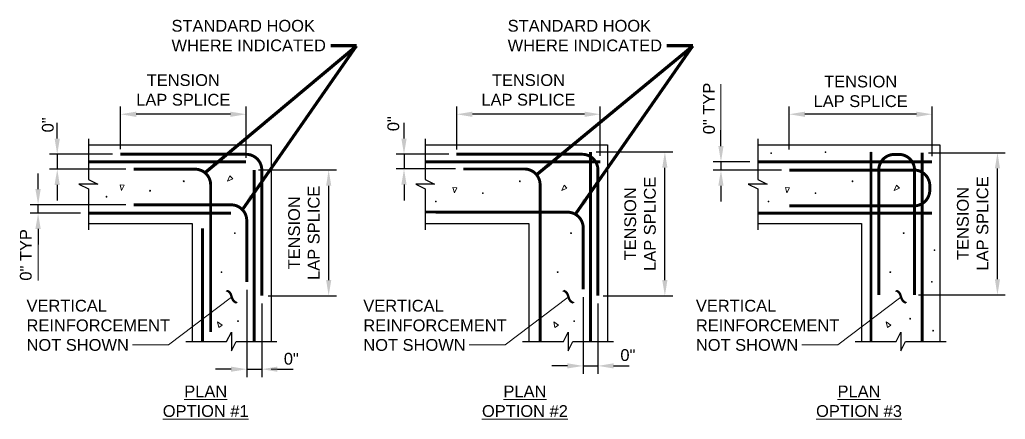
# Model space of a CAD drawing. Header units: inches. Extents: x -1229 to -1104, y 1218 to 1360.
# Drawn here: x -1229.1 to -1103.5, y 1309.3 to 1360.2 of the extents above; entities that cross this region are included whole.
import ezdxf

# ---------------------------------------------------------------- set-up
doc = ezdxf.new("R2010")
doc.units = ezdxf.units.IN
doc.header["$LTSCALE"] = 5
doc.header["$MEASUREMENT"] = 0
for name, color, linetype, lineweight in [('S-ANNO-DIMS', 1, 'Continuous', 20), ('S-ANNO-TEXT', 7, 'Continuous', 20), ('S-DETL', 3, 'Continuous', 30), ('S-DETL-PATT', 7, 'Continuous', 15)]:
    doc.layers.add(name, color=color, linetype=linetype, lineweight=lineweight)
doc.styles.add('Romans', font='arial.ttf')
doc.dimstyles.get("Standard").update_dxf_attribs({"dimtxt": 0.18, "dimasz": 0.18, "dimexe": 0.18, "dimexo": 0.0625, "dimgap": 0.09, "dimtad": 0, "dimtih": 1, "dimtoh": 1, "dimdec": 4, "dimzin": 0, "dimdsep": 46, "dimtxsty": 'Standard', "dimcen": 0.09, "dimadec": 0, "dimazin": 0, "dimtfac": 1, "dimtdec": 4, "dimtofl": 0, "dimtmove": 0, "dimatfit": 3, "dimfxl": 1, "dimtolj": 1, "dimtzin": 0, "dimarcsym": 0})

# ---------------------------------------------------------------- blocks, each defined once
blk = doc.blocks.new('*D0')
at = {"layer": 'Defpoints', "color": 0, "transparency": 16777216}
for p in [(-1173.41, 1348.2), (-1173.41, 1342.69), (-1155.11, 1341.92)]:
    blk.add_point(p, dxfattribs=at)
at = {"layer": 'S-ANNO-DIMS', "color": 0, "lineweight": -2, "transparency": 16777216}
for p, q in [((-1173.41, 1343.69), (-1173.41, 1349.2)), ((-1155.11, 1342.92), (-1155.11, 1349.2)), ((-1157.11, 1348.2), (-1171.41, 1348.2))]:
    blk.add_line(p, q, dxfattribs=at)
at = {"layer": 'S-ANNO-DIMS', "color": 0, "transparency": 16777216}
for points in [[(-1171.41, 1348.53), (-1171.41, 1347.86), (-1173.41, 1348.2)], [(-1157.11, 1348.53), (-1157.11, 1347.86), (-1155.11, 1348.2)]]:
    blk.add_solid(points, dxfattribs=at)
blk = doc.blocks.new('*D1')
at = {"layer": 'Defpoints', "color": 0, "transparency": 16777216}
for p in [(-1216.25, 1348.2), (-1216.25, 1342.74), (-1200.25, 1341.66)]:
    blk.add_point(p, dxfattribs=at)
at = {"layer": 'S-ANNO-DIMS', "color": 0, "lineweight": -2, "transparency": 16777216}
for p, q in [((-1216.25, 1343.74), (-1216.25, 1349.2)), ((-1200.25, 1342.66), (-1200.25, 1349.2)), ((-1202.25, 1348.2), (-1214.25, 1348.2))]:
    blk.add_line(p, q, dxfattribs=at)
at = {"layer": 'S-ANNO-DIMS', "color": 0, "transparency": 16777216}
for points in [[(-1214.25, 1348.53), (-1214.25, 1347.86), (-1216.25, 1348.2)], [(-1202.25, 1348.53), (-1202.25, 1347.86), (-1200.25, 1348.2)]]:
    blk.add_solid(points, dxfattribs=at)
blk = doc.blocks.new('*D2')
at = {"layer": 'Defpoints', "color": 0, "transparency": 16777216}
for p in [(-1226.75, 1336.66), (-1214.56, 1336.66), (-1220.34, 1335.6)]:
    blk.add_point(p, dxfattribs=at)
at = {"layer": 'S-ANNO-DIMS', "color": 0, "lineweight": -2, "transparency": 16777216}
for p, q in [((-1226.75, 1338.66), (-1226.75, 1340.66)), ((-1215.56, 1336.66), (-1227.75, 1336.66)), ((-1226.75, 1335.6), (-1226.75, 1336.66)), ((-1221.34, 1335.6), (-1227.75, 1335.6)), ((-1226.75, 1333.6), (-1226.75, 1331.6))]:
    blk.add_line(p, q, dxfattribs=at)
at = {"layer": 'S-ANNO-DIMS', "color": 0, "transparency": 16777216}
for points in [[(-1227.09, 1338.66), (-1226.42, 1338.66), (-1226.75, 1336.66)], [(-1227.09, 1333.6), (-1226.42, 1333.6), (-1226.75, 1335.6)]]:
    blk.add_solid(points, dxfattribs=at)
blk = doc.blocks.new('*D3')
at = {"layer": 'Defpoints', "color": 0, "transparency": 16777216}
for p in [(-1157.29, 1325.91), (-1155.41, 1325.08), (-1155.41, 1316.14)]:
    blk.add_point(p, dxfattribs=at)
at = {"layer": 'S-ANNO-DIMS', "color": 0, "lineweight": -2, "transparency": 16777216}
for p, q in [((-1157.29, 1324.91), (-1157.29, 1315.14)), ((-1155.41, 1324.08), (-1155.41, 1315.14)), ((-1159.29, 1316.14), (-1161.29, 1316.14)), ((-1157.29, 1316.14), (-1155.41, 1316.14)), ((-1153.41, 1316.14), (-1151.41, 1316.14))]:
    blk.add_line(p, q, dxfattribs=at)
at = {"layer": 'S-ANNO-DIMS', "color": 0, "transparency": 16777216}
for points in [[(-1159.29, 1316.47), (-1159.29, 1315.81), (-1157.29, 1316.14)], [(-1153.41, 1316.47), (-1153.41, 1315.81), (-1155.41, 1316.14)]]:
    blk.add_solid(points, dxfattribs=at)
blk = doc.blocks.new('*D4')
at = {"layer": 'Defpoints', "color": 0, "transparency": 16777216}
for p in [(-1216.25, 1343.1), (-1224.31, 1341.2), (-1214.56, 1341.2)]:
    blk.add_point(p, dxfattribs=at)
at = {"layer": 'S-ANNO-DIMS', "color": 0, "lineweight": -2, "transparency": 16777216}
for p, q in [((-1224.31, 1345.1), (-1224.31, 1347.1)), ((-1217.25, 1343.1), (-1225.31, 1343.1)), ((-1224.31, 1343.1), (-1224.31, 1341.2)), ((-1215.56, 1341.2), (-1225.31, 1341.2)), ((-1224.31, 1339.2), (-1224.31, 1337.2))]:
    blk.add_line(p, q, dxfattribs=at)
at = {"layer": 'S-ANNO-DIMS', "color": 0, "transparency": 16777216}
for points in [[(-1224.65, 1345.1), (-1223.98, 1345.1), (-1224.31, 1343.1)], [(-1224.65, 1339.2), (-1223.98, 1339.2), (-1224.31, 1341.2)]]:
    blk.add_solid(points, dxfattribs=at)
blk = doc.blocks.new('*D5')
at = {"layer": 'Defpoints', "color": 0, "transparency": 16777216}
for p in [(-1173.41, 1343.1), (-1180.12, 1341.23), (-1172.58, 1341.23)]:
    blk.add_point(p, dxfattribs=at)
at = {"layer": 'S-ANNO-DIMS', "color": 0, "lineweight": -2, "transparency": 16777216}
for p, q in [((-1180.12, 1345.1), (-1180.12, 1347.1)), ((-1174.41, 1343.1), (-1181.12, 1343.1)), ((-1180.12, 1343.1), (-1180.12, 1341.23)), ((-1173.58, 1341.23), (-1181.12, 1341.23)), ((-1180.12, 1339.23), (-1180.12, 1337.23))]:
    blk.add_line(p, q, dxfattribs=at)
at = {"layer": 'S-ANNO-DIMS', "color": 0, "transparency": 16777216}
for points in [[(-1180.46, 1345.1), (-1179.79, 1345.1), (-1180.12, 1343.1)], [(-1180.46, 1339.23), (-1179.79, 1339.23), (-1180.12, 1341.23)]]:
    blk.add_solid(points, dxfattribs=at)
blk = doc.blocks.new('*D6')
at = {"layer": 'Defpoints', "color": 0, "transparency": 16777216}
for p in [(-1200.16, 1326.85), (-1198.25, 1325.08), (-1198.25, 1315.72)]:
    blk.add_point(p, dxfattribs=at)
at = {"layer": 'S-ANNO-DIMS', "color": 0, "lineweight": -2, "transparency": 16777216}
for p, q in [((-1200.16, 1325.85), (-1200.16, 1314.72)), ((-1198.25, 1324.08), (-1198.25, 1314.72)), ((-1202.16, 1315.72), (-1204.16, 1315.72)), ((-1200.16, 1315.72), (-1198.25, 1315.72)), ((-1196.25, 1315.72), (-1194.25, 1315.72))]:
    blk.add_line(p, q, dxfattribs=at)
at = {"layer": 'S-ANNO-DIMS', "color": 0, "transparency": 16777216}
for points in [[(-1202.16, 1316.05), (-1202.16, 1315.39), (-1200.16, 1315.72)], [(-1196.25, 1316.05), (-1196.25, 1315.39), (-1198.25, 1315.72)]]:
    blk.add_solid(points, dxfattribs=at)
blk = doc.blocks.new('*D16')
at = {"layer": 'Defpoints', "color": 0, "transparency": 16777216}
for p in [(-1135.05, 1342.15), (-1139.73, 1341.09), (-1131.03, 1341.09)]:
    blk.add_point(p, dxfattribs=at)
at = {"layer": 'S-ANNO-DIMS', "color": 0, "lineweight": -2, "transparency": 16777216}
for p, q in [((-1139.73, 1344.15), (-1139.73, 1346.15)), ((-1136.05, 1342.15), (-1140.73, 1342.15)), ((-1139.73, 1342.15), (-1139.73, 1341.09)), ((-1132.03, 1341.09), (-1140.73, 1341.09)), ((-1139.73, 1339.09), (-1139.73, 1337.09))]:
    blk.add_line(p, q, dxfattribs=at)
at = {"layer": 'S-ANNO-DIMS', "color": 0, "transparency": 16777216}
for points in [[(-1140.07, 1344.15), (-1139.4, 1344.15), (-1139.73, 1342.15)], [(-1140.07, 1339.09), (-1139.4, 1339.09), (-1139.73, 1341.09)]]:
    blk.add_solid(points, dxfattribs=at)
blk = doc.blocks.new('*D17')
at = {"layer": 'Defpoints', "color": 0, "transparency": 16777216}
for p in [(-1199.68, 1341.1), (-1189.72, 1341.1), (-1198.45, 1325.08)]:
    blk.add_point(p, dxfattribs=at)
at = {"layer": 'S-ANNO-DIMS', "color": 0, "lineweight": -2, "transparency": 16777216}
for p, q in [((-1198.68, 1341.1), (-1188.72, 1341.1)), ((-1189.72, 1327.08), (-1189.72, 1339.1)), ((-1197.45, 1325.08), (-1188.72, 1325.08))]:
    blk.add_line(p, q, dxfattribs=at)
at = {"layer": 'S-ANNO-DIMS', "color": 0, "transparency": 16777216}
for points in [[(-1190.05, 1339.1), (-1189.39, 1339.1), (-1189.72, 1341.1)], [(-1190.05, 1327.08), (-1189.39, 1327.08), (-1189.72, 1325.08)]]:
    blk.add_solid(points, dxfattribs=at)
blk = doc.blocks.new('*D18')
at = {"layer": 'Defpoints', "color": 0, "transparency": 16777216}
for p in [(-1156.62, 1343.39), (-1146.88, 1343.39), (-1155.73, 1325.08)]:
    blk.add_point(p, dxfattribs=at)
at = {"layer": 'S-ANNO-DIMS', "color": 0, "lineweight": -2, "transparency": 16777216}
for p, q in [((-1155.62, 1343.39), (-1145.88, 1343.39)), ((-1146.88, 1327.08), (-1146.88, 1341.39)), ((-1154.73, 1325.08), (-1145.88, 1325.08))]:
    blk.add_line(p, q, dxfattribs=at)
at = {"layer": 'S-ANNO-DIMS', "color": 0, "transparency": 16777216}
for points in [[(-1147.22, 1341.39), (-1146.55, 1341.39), (-1146.88, 1343.39)], [(-1147.22, 1327.08), (-1146.55, 1327.08), (-1146.88, 1325.08)]]:
    blk.add_solid(points, dxfattribs=at)
blk = doc.blocks.new('*D19')
at = {"layer": 'Defpoints', "color": 0, "transparency": 16777216}
for p in [(-1114.28, 1343.29), (-1104.5, 1343.29), (-1115.54, 1325.18)]:
    blk.add_point(p, dxfattribs=at)
at = {"layer": 'S-ANNO-DIMS', "color": 0, "lineweight": -2, "transparency": 16777216}
for p, q in [((-1113.28, 1343.29), (-1103.5, 1343.29)), ((-1104.5, 1327.18), (-1104.5, 1341.29)), ((-1114.54, 1325.18), (-1103.5, 1325.18))]:
    blk.add_line(p, q, dxfattribs=at)
at = {"layer": 'S-ANNO-DIMS', "color": 0, "transparency": 16777216}
for points in [[(-1104.83, 1341.29), (-1104.17, 1341.29), (-1104.5, 1343.29)], [(-1104.83, 1327.18), (-1104.17, 1327.18), (-1104.5, 1325.18)]]:
    blk.add_solid(points, dxfattribs=at)
blk = doc.blocks.new('*D20')
at = {"layer": 'Defpoints', "color": 0, "transparency": 16777216}
for p in [(-1131.03, 1348.2), (-1131.03, 1342.69), (-1112.83, 1341.88)]:
    blk.add_point(p, dxfattribs=at)
at = {"layer": 'S-ANNO-DIMS', "color": 0, "lineweight": -2, "transparency": 16777216}
for p, q in [((-1131.03, 1343.69), (-1131.03, 1349.2)), ((-1112.83, 1342.88), (-1112.83, 1349.2)), ((-1114.83, 1348.2), (-1129.03, 1348.2))]:
    blk.add_line(p, q, dxfattribs=at)
at = {"layer": 'S-ANNO-DIMS', "color": 0, "transparency": 16777216}
for points in [[(-1129.03, 1348.53), (-1129.03, 1347.86), (-1131.03, 1348.2)], [(-1114.83, 1348.53), (-1114.83, 1347.86), (-1112.83, 1348.2)]]:
    blk.add_solid(points, dxfattribs=at)

msp = doc.modelspace()

# ---------------------------------------------------------------- linework, layer by layer
at = {"layer": 'S-ANNO-DIMS'}
for p, q in [((-1139.7331896, 1344.1511926), (-1139.7331896, 1352.0400056)), ((-1226.7535084, 1333.5984017), (-1226.7535084, 1327.0001914)), ((-1197.0475912, 1315.7199551), (-1195.0643771, 1315.7199551))]:
    msp.add_line(p, q, dxfattribs=at)
at = {"layer": 'S-ANNO-TEXT'}
for p, q in [((-1202.1219174, 1324.9173797), (-1210.1508002, 1318.8149404)), ((-1159.2084731, 1324.9173797), (-1167.2373559, 1318.8149404)), ((-1116.8265948, 1324.9173797), (-1124.8554776, 1318.8149404)), ((-1214.7393063, 1318.8149404), (-1210.1508002, 1318.8149404)), ((-1171.825862, 1318.8149404), (-1167.2373559, 1318.8149404)), ((-1129.4439837, 1318.8149404), (-1124.8554776, 1318.8149404))]:
    msp.add_line(p, q, dxfattribs=at)
at = {"layer": 'S-DETL'}
for points in [[(-1220.3447085, 1345.0859017), (-1220.3447085, 1339.8859017), (-1219.1447085, 1339.2859017), (-1221.5447085, 1339.2859017), (-1220.3447085, 1338.6859017), (-1220.3447085, 1333.4859017)], [(-1177.4312641, 1345.0859017), (-1177.4312641, 1339.8859017), (-1176.2312641, 1339.2859017), (-1178.6312641, 1339.2859017), (-1177.4312641, 1338.6859017), (-1177.4312641, 1333.4859017)], [(-1135.0493858, 1345.0859017), (-1135.0493858, 1339.8859017), (-1133.8493858, 1339.2859017), (-1136.2493858, 1339.2859017), (-1135.0493858, 1338.6859017), (-1135.0493858, 1333.4859017)], [(-1220.3447085, 1344.2859017), (-1197.0444174, 1344.2859017), (-1197.0444174, 1319.238849)], [(-1177.4312641, 1344.2859017), (-1154.2084731, 1344.2859017), (-1154.2084731, 1319.238849)], [(-1135.0493858, 1344.2859017), (-1111.8265948, 1344.2859017), (-1111.8265948, 1319.238849)], [(-1220.3447085, 1334.2859017), (-1207.1219174, 1334.2859017), (-1207.1219174, 1319.238849)], [(-1177.4312641, 1334.2859017), (-1164.2084731, 1334.2859017), (-1164.2084731, 1319.238849)], [(-1135.0493858, 1334.2859017), (-1121.8265948, 1334.2859017), (-1121.8265948, 1319.238849)], [(-1207.9219174, 1319.238849), (-1202.7219174, 1319.238849), (-1202.1219174, 1320.438849), (-1202.1219174, 1318.038849), (-1201.5219174, 1319.238849), (-1196.3219174, 1319.238849)], [(-1165.0084731, 1319.238849), (-1159.8084731, 1319.238849), (-1159.2084731, 1320.438849), (-1159.2084731, 1318.038849), (-1158.6084731, 1319.238849), (-1153.4084731, 1319.238849)], [(-1122.6265948, 1319.238849), (-1117.4265948, 1319.238849), (-1116.8265948, 1320.438849), (-1116.8265948, 1318.038849), (-1116.2265948, 1319.238849), (-1111.0265948, 1319.238849)]]:
    msp.add_lwpolyline(points, dxfattribs=at)
at = {"layer": 'S-DETL', "const_width": 0.375, "flags": 128}
for points in [[(-1198.2459396, 1325.0807849), (-1198.2459396, 1341.0986002, 0.4142135624), (-1200.2459396, 1343.0986002), (-1216.2766262, 1343.0986002)], [(-1155.4099953, 1325.0807849), (-1155.4099953, 1341.0986002, 0.4142135624), (-1157.4099953, 1343.0986002), (-1173.4406819, 1343.0986002)], [(-1115.0635015, 1325.1775772), (-1115.0635015, 1341.0869261, 0.4142135624), (-1117.0635015, 1343.0869261), (-1117.6260015, 1343.0869261, 0.4142135624), (-1119.6260015, 1341.0869261), (-1119.6260015, 1325.1775772)], [(-1204.7599287, 1320.438849), (-1204.7599287, 1339.203785, 0.4142135624), (-1206.7599287, 1341.203785), (-1214.5594174, 1341.203785)], [(-1162.7801624, 1319.2616111), (-1162.7801624, 1339.2265471, 0.4142135624), (-1164.7801624, 1341.2265471), (-1172.5796512, 1341.2265471)], [(-1131.0317116, 1336.5282221), (-1115.1223628, 1336.5282221, 0.4142135624), (-1113.1223628, 1338.5282221), (-1113.1223628, 1339.0907221, 0.4142135624), (-1115.1223628, 1341.0907221), (-1131.0317116, 1341.0907221)], [(-1200.1608288, 1326.8484017), (-1200.1608288, 1334.6599452, 0.4142135624), (-1202.1608288, 1336.6599452), (-1214.5594174, 1336.6599452)], [(-1157.2856979, 1325.9128076), (-1157.2856979, 1333.724351, 0.4142135624), (-1159.2856979, 1335.724351), (-1177.4312641, 1335.7438758)]]:
    msp.add_lwpolyline(points, format="xyb", dxfattribs=at)
for points in [[(-1156.3478466, 1343.3837769), (-1156.3478466, 1319.238849)], [(-1120.6129081, 1343.391826), (-1120.6129081, 1319.238849)], [(-1114.0765948, 1343.2859017), (-1114.0765948, 1319.238849)], [(-1200.2459396, 1342.1511926), (-1220.3447085, 1342.1511926)], [(-1155.1105979, 1342.1511926), (-1177.4312641, 1342.1511926)], [(-1112.8265948, 1342.1511926), (-1135.0493858, 1342.1511926)], [(-1199.2033842, 1341.0986002), (-1199.2033842, 1319.238849)], [(-1202.1608288, 1335.5984017), (-1220.3447085, 1335.5984017)], [(-1112.8265948, 1335.5984017), (-1135.0493858, 1335.5984017)], [(-1205.8094174, 1333.6609017), (-1205.8094174, 1319.238849)]]:
    msp.add_lwpolyline(points, dxfattribs=at)
at = {"layer": 'S-DETL-PATT', "flags": 128}
for points in [[(-1133.2713189, 1343.2521132, -1), (-1133.3749989, 1343.2521132, -1)], [(-1126.3604156, 1343.3672081, -1), (-1126.4640956, 1343.3672081, -1)], [(-1120.5831521, 1343.3089776, -1), (-1120.6868321, 1343.3089776, -1)], [(-1208.1406102, 1339.6618727, -1), (-1208.2442902, 1339.6618727, -1)], [(-1165.3046659, 1339.6618727, -1), (-1165.4083459, 1339.6618727, -1)], [(-1122.9227876, 1339.6618727, -1), (-1123.0264676, 1339.6618727, -1)], [(-1217.9884407, 1337.6912062, -1), (-1218.0921207, 1337.6912062, -1)], [(-1212.4318048, 1338.4576367, -1), (-1212.5354848, 1338.4576367, -1)], [(-1170.0257496, 1338.1538603, -1), (-1170.1294296, 1338.1538603, -1)], [(-1127.6438713, 1338.1538603, -1), (-1127.7475513, 1338.1538603, -1)], [(-1176.0122745, 1337.0836535, -1), (-1176.1159545, 1337.0836535, -1)], [(-1133.6303962, 1337.0836535, -1), (-1133.7340762, 1337.0836535, -1)], [(-1201.6187112, 1333.0460707, -1), (-1201.7223912, 1333.0460707, -1)], [(-1158.7827669, 1333.0460707, -1), (-1158.8864469, 1333.0460707, -1)], [(-1116.4008886, 1333.0460707, -1), (-1116.5045686, 1333.0460707, -1)], [(-1112.4813685, 1330.8748038, -1), (-1112.5850485, 1330.8748038, -1)], [(-1203.3221912, 1328.0842148, -1), (-1203.4258712, 1328.0842148, -1)], [(-1160.4862469, 1328.0842148, -1), (-1160.5899269, 1328.0842148, -1)], [(-1118.1043686, 1328.0842148, -1), (-1118.2080486, 1328.0842148, -1)], [(-1112.8061735, 1326.854381, -1), (-1112.9098535, 1326.854381, -1)], [(-1201.225598, 1321.8453521, -1), (-1201.329278, 1321.8453521, -1)], [(-1158.3896537, 1321.8453521, -1), (-1158.4933337, 1321.8453521, -1)], [(-1115.5734787, 1322.1494499, -1), (-1115.6771587, 1322.1494499, -1)], [(-1112.6441161, 1320.6320469, -1), (-1112.7477961, 1320.6320469, -1)]]:
    msp.add_lwpolyline(points, format="xyb", close=True, dxfattribs=at)
for points in [[(-1201.9298345, 1339.964811), (-1202.6040974, 1339.6771607), (-1202.3047272, 1340.3397037)], [(-1215.7804496, 1339.1444911), (-1216.1120669, 1338.4907303), (-1216.3086105, 1339.1906992)], [(-1173.3743943, 1338.8407148), (-1173.7060117, 1338.186954), (-1173.9025552, 1338.8869229)], [(-1159.3554992, 1338.7835501), (-1160.0297621, 1338.4958997), (-1159.7303919, 1339.1584428)], [(-1130.9925161, 1338.8407148), (-1131.3241334, 1338.186954), (-1131.5206769, 1338.8869229)], [(-1116.9736209, 1338.7835501), (-1117.6478838, 1338.4958997), (-1117.3485136, 1339.1584428)], [(-1203.7171471, 1321.0226219), (-1203.8833428, 1321.7365913), (-1203.2828504, 1321.3267197)], [(-1160.8812027, 1321.0226219), (-1161.0473985, 1321.7365913), (-1160.446906, 1321.3267197)], [(-1118.4993244, 1321.0226219), (-1118.6655202, 1321.7365913), (-1118.0650277, 1321.3267197)]]:
    msp.add_lwpolyline(points, close=True, dxfattribs=at)

# ---------------------------------------------------------------- texts
at = {"layer": 'S-ANNO-DIMS', "char_height": 1.49999999, "attachment_point": 8, "style": 'Romans'}
for insert in [(-1208.2477369, 1349.2788931), (-1164.2620939, 1349.2788931), (-1121.9291532, 1349.0948863)]:
    msp.add_mtext('TENSION\\PLAP SPLICE', dxfattribs=dict(at, insert=insert))
at = {"layer": 'S-ANNO-DIMS', "char_height": 1.49999999, "rotation": 90, "style": 'Romans'}
for s, insert, attachment_point in [('0" TYP', (-1142.0149085, 1345.6511926), 1), ('TENSION\\PLAP SPLICE', (-1152.0438474, 1334.2363054), 2), ('TENSION\\PLAP SPLICE', (-1109.6619691, 1334.2847016), 2), ('TENSION\\PLAP SPLICE', (-1194.8797918, 1333.0896925), 2)]:
    msp.add_mtext(s, dxfattribs=dict(at, insert=insert, attachment_point=attachment_point))
at = {"layer": 'S-ANNO-DIMS', "char_height": 1.49999999, "width": 38.628504213, "attachment_point": 1, "rotation": 90, "style": 'Romans'}
for s, insert in [('0"', (-1226.2630859, 1345.8887387)), ('0"', (-1182.2421501, 1346.0423643)), ('0" TYP', (-1229.070004, 1327.0001914))]:
    msp.add_mtext(s, dxfattribs=dict(at, insert=insert))
at = {"layer": 'S-ANNO-DIMS', "char_height": 1.49999999, "width": 38.628504213, "attachment_point": 1, "style": 'Romans'}
for insert in [(-1195.4358887, 1317.801064), (-1152.550699, 1318.270658)]:
    msp.add_mtext('0"', dxfattribs=dict(at, insert=insert))
at = {"layer": 'S-ANNO-TEXT', "char_height": 1.499999989, "style": 'Romans'}
for s, insert, attachment_point in [('STANDARD HOOK \\PWHERE INDICATED', (-1209.7490341, 1360.2194879), 1), ('STANDARD HOOK \\PWHERE INDICATED', (-1166.9130898, 1360.2194879), 1), ('VERTICAL \\PREINFORCEMENT\\PNOT SHOWN', (-1228.2214004, 1318.038849), 7), ('VERTICAL \\PREINFORCEMENT\\PNOT SHOWN', (-1185.307956, 1318.038849), 7), ('VERTICAL \\PREINFORCEMENT\\PNOT SHOWN', (-1142.9260777, 1318.038849), 7)]:
    msp.add_mtext(s, dxfattribs=dict(at, insert=insert, attachment_point=attachment_point))
at = {"layer": 'S-ANNO-TEXT', "char_height": 3, "attachment_point": 5, "rotation": 127.23704332, "style": 'Romans'}
for insert in [(-1202.1219174, 1324.9173797), (-1159.2084731, 1324.9173797), (-1116.8265948, 1324.9173797)]:
    msp.add_mtext('~', dxfattribs=dict(at, insert=insert))
at = {"layer": 'S-ANNO-TEXT', "char_height": 1.499999989, "attachment_point": 1, "style": 'Romans'}
for s, insert, width in [('\\pxqc;{\\LPLAN\\POPTION #1}', (-1211.4933271, 1313.6397821), 12.205965767), ('\\pxqc;{\\LPLAN\\POPTION #2}', (-1175.0050848, 1313.6397821), 20.585221563), ('\\pxqc;{\\LPLAN\\POPTION #3}', (-1178.7302938, 1313.6397821), 113.176182987)]:
    msp.add_mtext(s, dxfattribs=dict(at, insert=insert, width=width))

# ---------------------------------------------------------------- dimensions: what is measured, and where the dimension line sits
at = {"layer": 'S-ANNO-DIMS'}
for base, p1, p2, picture, middle in [((-1216.2495343, 1348.1955598), (-1200.2459396, 1341.6569915), (-1216.2495343, 1342.7379481), '*D1', (-1208.2477369, 1348.1955598)), ((-1173.4135899, 1348.1955598), (-1155.1105979, 1341.9186083), (-1173.4135899, 1342.6870064), '*D0', (-1164.2620939, 1348.1955598)), ((-1131.0317116, 1348.1955598), (-1112.8265948, 1341.8777021), (-1131.0317116, 1342.6870064), '*D20', (-1121.9291532, 1348.1955598))]:
    dim = msp.add_linear_dim(base=base, p1=p1, p2=p2, text=' ', dimstyle='Standard', override={"dimscale": 16, "dimtxt": 0.09375, "dimasz": 0.125, "dimexe": 0.0625, "dimgap": 0.0625, "dimdec": 5, "dimlfac": 1, "dimrnd": 0.03125, "dimzin": 7, "dimlunit": 4, "dimtxsty": 'Romans', "dimcen": 0.125, "dimadec": 4, "dimtdec": 5, "dimtofl": 1, "dimtvp": 1, "dimfrac": 2, "dimtzin": 3}, dxfattribs=at)
    dim.commit()
    dim.dimension.update_dxf_attribs({"geometry": picture, "text_midpoint": middle})
for base, p1, p2, angle, picture, middle in [((-1224.3136958, 1341.203785), (-1216.2495343, 1343.0986002), (-1214.5594174, 1341.203785), 90, '*D4', (-1224.3136958, 1342.1511926)), ((-1180.1245975, 1341.2265471), (-1173.4135899, 1343.0986002), (-1172.5796512, 1341.2265471), 90, '*D5', (-1180.1245975, 1342.1625737)), ((-1139.7331896, 1341.0907221), (-1135.0493858, 1342.1511926), (-1131.0317116, 1341.0907221), 90, '*D16', (-1139.7331896, 1341.6209573)), ((-1226.7535084, 1336.6599452), (-1220.3447085, 1335.5984017), (-1214.5594174, 1336.6599452), 270, '*D2', (-1226.7535084, 1336.1291734)), ((-1198.2459396, 1315.7199551), (-1200.1608288, 1326.8484017), (-1198.2459396, 1325.0807849), 180, '*D6', (-1199.2033842, 1315.7199551)), ((-1155.4099953, 1316.1397821), (-1157.2856979, 1325.9128076), (-1155.4099953, 1325.0807849), 180, '*D3', (-1156.3478466, 1316.1397821))]:
    dim = msp.add_linear_dim(base=base, p1=p1, p2=p2, angle=angle, text=' ', dimstyle='Standard', override={"dimscale": 16, "dimtxt": 0.09375, "dimasz": 0.125, "dimexe": 0.0625, "dimgap": 0.0625, "dimdec": 5, "dimlfac": 1, "dimrnd": 0.03125, "dimzin": 7, "dimlunit": 4, "dimtxsty": 'Romans', "dimcen": 0.125, "dimadec": 4, "dimtdec": 5, "dimtofl": 1, "dimtvp": 1, "dimfrac": 2, "dimtzin": 3}, dxfattribs=at)
    dim.commit()
    dim.dimension.update_dxf_attribs({"geometry": picture, "text_midpoint": middle, "dimtype": 128})
for base, p1, p2, picture, middle in [((-1146.8827515, 1343.391826), (-1155.7288539, 1325.0807849), (-1156.6242819, 1343.391826), '*D18', (-1146.8827515, 1334.2363054)), ((-1104.5008732, 1343.2859017), (-1115.5386791, 1325.1775772), (-1114.2824279, 1343.2859017), '*D19', (-1104.5008732, 1334.2317395)), ((-1189.7186959, 1341.0986002), (-1198.4477883, 1325.0807849), (-1199.6812656, 1341.0986002), '*D17', (-1189.7186959, 1333.0896925))]:
    dim = msp.add_linear_dim(base=base, p1=p1, p2=p2, angle=90, text=' ', dimstyle='Standard', override={"dimscale": 16, "dimtxt": 0.09375, "dimasz": 0.125, "dimexe": 0.0625, "dimgap": 0.0625, "dimdec": 5, "dimlfac": 1, "dimrnd": 0.03125, "dimzin": 7, "dimlunit": 4, "dimtxsty": 'Romans', "dimcen": 0.125, "dimadec": 4, "dimtdec": 5, "dimtofl": 1, "dimtvp": 1, "dimfrac": 2, "dimtzin": 3}, dxfattribs=at)
    dim.commit()
    dim.dimension.update_dxf_attribs({"geometry": picture, "text_midpoint": middle})

# ---------------------------------------------------------------- leaders
at = {"layer": 'S-ANNO-TEXT'}
for points in [[(-1205.4228083, 1340.8007458), (-1186.1701889, 1356.9075848), (-1189.4453167, 1356.9075848)], [(-1200.6516505, 1336.1161687), (-1186.1701889, 1356.9075848), (-1189.4453167, 1356.9075848)], [(-1163.0923259, 1340.6180801), (-1143.3342445, 1356.9075848), (-1146.6093723, 1356.9075848)], [(-1158.1707692, 1335.6063952), (-1143.3342445, 1356.9075848), (-1146.6093723, 1356.9075848)]]:
    msp.add_leader(points, dimstyle='Standard', override={"dimscale": 16, "dimtxt": 0.09375, "dimasz": 0.125, "dimexe": 0.0625, "dimgap": 0.0625, "dimtad": 0, "dimtih": 0, "dimtoh": 0, "dimdec": 5, "dimlfac": 16, "dimrnd": 0.03125, "dimzin": 7, "dimlunit": 4, "dimtxsty": 'Romans', "dimcen": 0.125, "dimclrd": 256, "dimclre": 256, "dimclrt": 256, "dimadec": 4, "dimtdec": 5, "dimtofl": 1, "dimtvp": 1, "dimfrac": 2, "dimtzin": 3, "dimlwd": 65535, "dimlwe": 65535}, dxfattribs=at)

doc.saveas('drawing.dxf')
